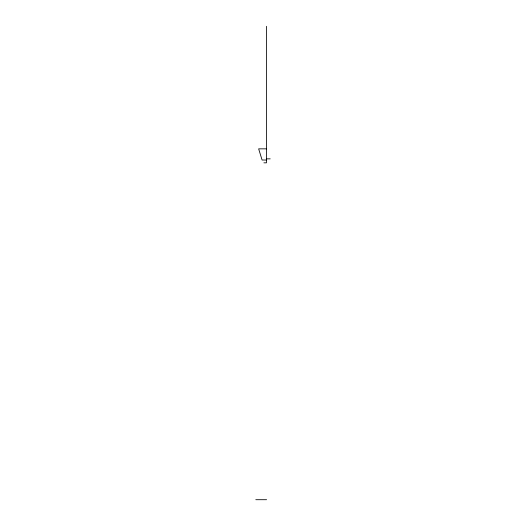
<?xml version="1.0" encoding="UTF-8"?>
<svg xmlns="http://www.w3.org/2000/svg" width="526" height="526" viewBox="0 0 526 526"><rect width="100%" height="100%" fill="white"/><g stroke="black" fill="none" stroke-linecap="round" stroke-linejoin="round"><path stroke-width="0.79" d="M266.472 148.845L258.647 148.845L262.086 160.022L266.472 160.022M266.472 158.852L270.2 158.852M263.901 162.823L266.472 162.823L266.472 26.3M255.8 499.7L266.59 499.7"/></g></svg>
